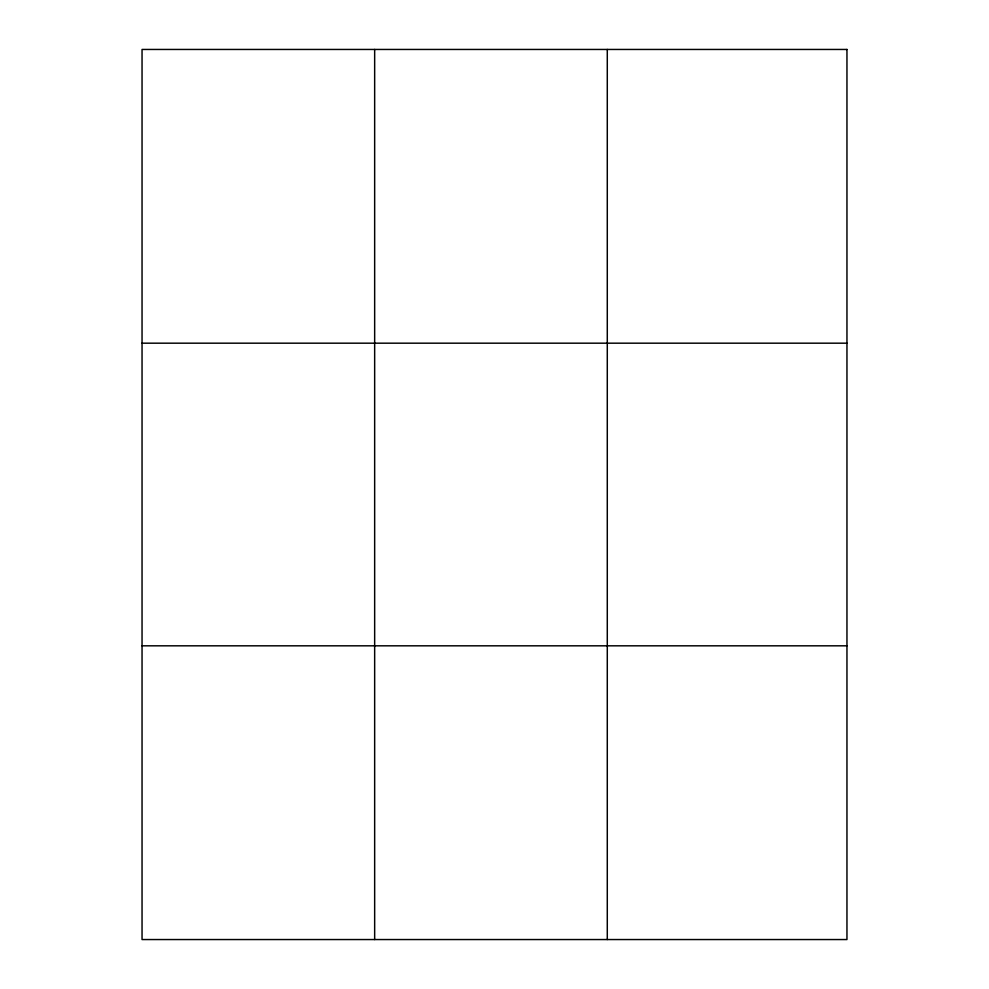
<?xml version="1.0" encoding="UTF-8"?>
<svg xmlns="http://www.w3.org/2000/svg" width="989" height="989" viewBox="0 0 989 989"><rect width="100%" height="100%" fill="white"/><g stroke="black" fill="none" stroke-linecap="round" stroke-linejoin="round"><path stroke-width="1.48" d="M374.658 939.55L374.658 49.45M607.283 939.55L607.283 49.45M142.045 343.183L846.955 343.183M142.045 645.817L846.955 645.817M846.955 49.45L846.955 939.55L142.045 939.55L142.045 49.45L846.955 49.45"/></g></svg>
